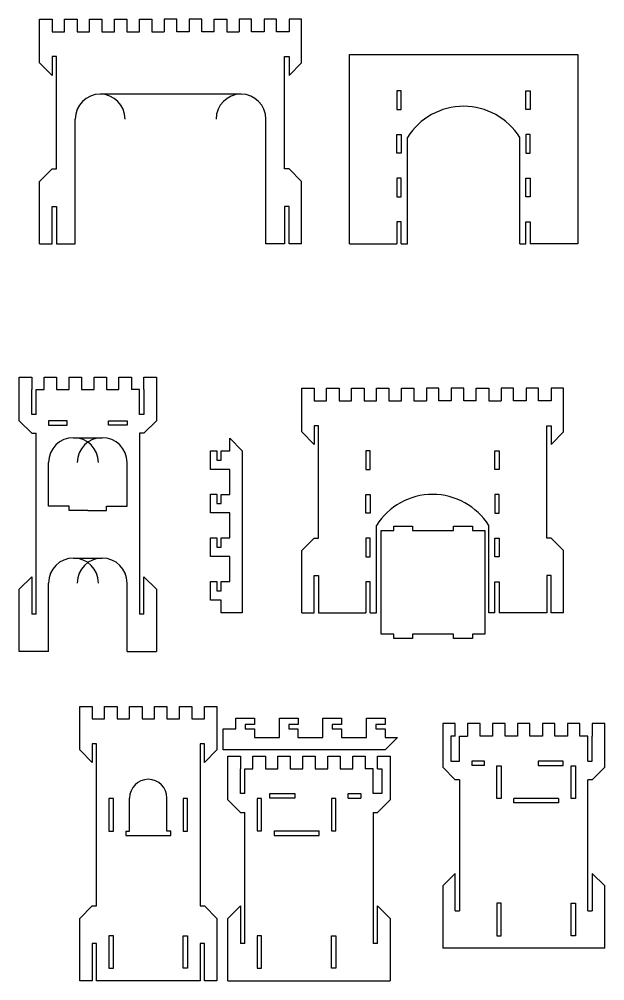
# Model space of a CAD drawing. Header units: millimetres. Extents: x -266 to 900, y -37 to 966.
# Drawn here: x 430 to 900, y -25 to 746 of the extents above; entities that cross this region are included whole.
import ezdxf

# ---------------------------------------------------------------- set-up
doc = ezdxf.new("R2010")
doc.units = ezdxf.units.MM

msp = doc.modelspace()

# ---------------------------------------------------------------- linework, layer by layer
for p, q in [((446.34, 710.98), (446.34, 745.98)), ((446.34, 745.98), (456.34, 745.98)), ((456.34, 745.98), (456.34, 735.98)), ((466.34, 735.98), (466.34, 745.98)), ((466.34, 745.98), (476.34, 745.98)), ((476.34, 745.98), (476.34, 735.98)), ((486.34, 735.98), (486.34, 745.98)), ((486.34, 745.98), (496.34, 745.98)), ((496.34, 745.98), (496.34, 735.98)), ((506.34, 735.98), (506.34, 745.98)), ((506.34, 745.98), (516.34, 745.98)), ((516.34, 745.98), (516.34, 735.98)), ((526.34, 735.98), (526.34, 745.98)), ((526.34, 745.98), (536.34, 745.98)), ((536.34, 745.98), (536.34, 735.98)), ((556.34, 745.98), (546.34, 745.98)), ((546.34, 745.98), (546.34, 735.98)), ((556.34, 735.98), (556.34, 745.98)), ((576.34, 745.98), (566.34, 745.98)), ((566.34, 745.98), (566.34, 735.98)), ((576.34, 735.98), (576.34, 745.98)), ((586.34, 735.98), (586.34, 745.98)), ((586.34, 745.98), (596.34, 745.98)), ((596.34, 745.98), (596.34, 735.98)), ((616.34, 745.98), (606.34, 745.98)), ((606.34, 745.98), (606.34, 735.98)), ((616.34, 735.98), (616.34, 745.98)), ((636.34, 745.98), (626.34, 745.98)), ((626.34, 745.98), (626.34, 735.98)), ((636.34, 735.98), (636.34, 745.98)), ((656.34, 745.98), (646.34, 745.98)), ((646.34, 745.98), (646.34, 735.98)), ((656.34, 710.98), (656.34, 745.98)), ((456.34, 735.98), (466.34, 735.98)), ((476.34, 735.98), (486.34, 735.98)), ((496.34, 735.98), (506.34, 735.98)), ((516.34, 735.98), (526.34, 735.98)), ((536.34, 735.98), (546.34, 735.98)), ((566.34, 735.98), (556.34, 735.98)), ((586.34, 735.98), (576.34, 735.98)), ((596.34, 735.98), (606.34, 735.98)), ((626.34, 735.98), (616.34, 735.98)), ((646.34, 735.98), (636.34, 735.98)), ((694.88, 565.98), (694.88, 717.68)), ((694.88, 717.68), (877.88, 717.68)), ((877.88, 717.68), (877.88, 565.98)), ((456.34, 700.98), (446.34, 710.98)), ((459.84, 715.98), (456.34, 715.98)), ((456.34, 715.98), (456.34, 700.98)), ((459.84, 625.98), (459.84, 715.98)), ((642.84, 625.98), (642.84, 715.98)), ((642.84, 715.98), (646.34, 715.98)), ((646.34, 715.98), (646.34, 700.98)), ((646.34, 700.98), (656.34, 710.98)), ((736.38, 688.68), (732.88, 688.68)), ((732.88, 688.68), (732.88, 673.68)), ((736.38, 673.68), (736.38, 688.68)), ((836.38, 673.68), (836.38, 688.68)), ((836.38, 688.68), (839.88, 688.68)), ((839.88, 688.68), (839.88, 673.68)), ((607.84, 685.98), (494.84, 685.98)), ((732.88, 673.68), (736.38, 673.68)), ((839.88, 673.68), (836.38, 673.68)), ((474.84, 565.98), (474.84, 665.98)), ((627.84, 565.98), (627.84, 665.98)), ((732.88, 638.68), (732.88, 653.68)), ((732.88, 653.68), (736.38, 653.68)), ((736.38, 653.68), (736.38, 638.68)), ((741.38, 565.98), (741.38, 651.18)), ((831.38, 565.98), (831.38, 651.18)), ((839.88, 653.68), (836.38, 653.68)), ((836.38, 653.68), (836.38, 638.68)), ((839.88, 638.68), (839.88, 653.68)), ((736.38, 638.68), (732.88, 638.68)), ((836.38, 638.68), (839.88, 638.68)), ((446.34, 615.98), (456.34, 625.98)), ((456.34, 625.98), (459.84, 625.98)), ((646.34, 625.98), (642.84, 625.98)), ((656.34, 615.98), (646.34, 625.98)), ((736.38, 618.68), (732.88, 618.68)), ((732.88, 618.68), (732.88, 603.68)), ((736.38, 603.68), (736.38, 618.68)), ((836.38, 603.68), (836.38, 618.68)), ((836.38, 618.68), (839.88, 618.68)), ((839.88, 618.68), (839.88, 603.68)), ((446.34, 565.98), (446.34, 615.98)), ((656.34, 565.98), (656.34, 615.98)), ((732.88, 603.68), (736.38, 603.68)), ((839.88, 603.68), (836.38, 603.68)), ((456.34, 565.98), (456.34, 595.98)), ((456.34, 595.98), (459.84, 595.98)), ((459.84, 595.98), (459.84, 565.98)), ((646.34, 595.98), (642.84, 595.98)), ((642.84, 595.98), (642.84, 565.98)), ((646.34, 565.98), (646.34, 595.98)), ((736.38, 583.68), (732.88, 583.68)), ((732.88, 583.68), (732.88, 565.98)), ((736.38, 565.98), (736.38, 583.68)), ((836.38, 565.98), (836.38, 583.68)), ((836.38, 583.68), (839.88, 583.68)), ((839.88, 583.68), (839.88, 565.98)), ((446.34, 565.98), (456.34, 565.98)), ((459.84, 565.98), (474.84, 565.98)), ((642.84, 565.98), (627.84, 565.98)), ((656.34, 565.98), (646.34, 565.98)), ((694.88, 565.98), (732.88, 565.98)), ((736.38, 565.98), (741.38, 565.98)), ((831.38, 565.98), (836.38, 565.98)), ((877.88, 565.98), (839.88, 565.98)), ((429.96, 424.03), (429.96, 459.03)), ((429.96, 459.03), (439.96, 459.03)), ((439.96, 459.03), (439.96, 449.03)), ((449.96, 449.03), (449.96, 459.03)), ((449.96, 459.03), (459.96, 459.03)), ((459.96, 459.03), (459.96, 449.03)), ((469.96, 449.03), (469.96, 459.03)), ((469.96, 459.03), (479.96, 459.03)), ((479.96, 459.03), (479.96, 449.03)), ((489.96, 449.03), (489.96, 459.03)), ((489.96, 459.03), (499.96, 459.03)), ((499.96, 459.03), (499.96, 449.03)), ((509.96, 449.03), (509.96, 459.03)), ((509.96, 459.03), (519.96, 459.03)), ((519.96, 459.03), (519.96, 449.03)), ((529.96, 449.03), (529.96, 459.03)), ((529.96, 459.03), (539.96, 459.03)), ((539.96, 459.03), (539.96, 424.03)), ((439.96, 429.03), (439.96, 449.03)), ((443.46, 429.03), (443.46, 449.03)), ((443.46, 449.03), (449.96, 449.03)), ((459.96, 449.03), (469.96, 449.03)), ((479.96, 449.03), (489.96, 449.03)), ((499.96, 449.03), (509.96, 449.03)), ((526.46, 449.03), (519.96, 449.03)), ((526.46, 429.03), (526.46, 449.03)), ((529.96, 449.03), (529.96, 429.03)), ((656.51, 415.1), (656.51, 450.1)), ((656.51, 450.1), (666.51, 450.1)), ((666.51, 450.1), (666.51, 440.1)), ((676.51, 440.1), (676.51, 450.1)), ((676.51, 450.1), (686.51, 450.1)), ((686.51, 450.1), (686.51, 440.1)), ((696.51, 440.1), (696.51, 450.1)), ((696.51, 450.1), (706.51, 450.1)), ((706.51, 450.1), (706.51, 440.1)), ((716.51, 440.1), (716.51, 450.1)), ((716.51, 450.1), (726.51, 450.1)), ((726.51, 450.1), (726.51, 440.1)), ((736.51, 440.1), (736.51, 450.1)), ((736.51, 450.1), (746.51, 450.1)), ((746.51, 450.1), (746.51, 440.1)), ((766.51, 450.1), (756.51, 450.1)), ((756.51, 450.1), (756.51, 440.1)), ((766.51, 440.1), (766.51, 450.1)), ((786.51, 450.1), (776.51, 450.1)), ((776.51, 450.1), (776.51, 440.1)), ((786.51, 440.1), (786.51, 450.1)), ((796.51, 440.1), (796.51, 450.1)), ((796.51, 450.1), (806.51, 450.1)), ((806.51, 450.1), (806.51, 440.1)), ((826.51, 450.1), (816.51, 450.1)), ((816.51, 450.1), (816.51, 440.1)), ((826.51, 440.1), (826.51, 450.1)), ((846.51, 450.1), (836.51, 450.1)), ((836.51, 450.1), (836.51, 440.1)), ((846.51, 440.1), (846.51, 450.1)), ((866.51, 450.1), (856.51, 450.1)), ((856.51, 450.1), (856.51, 440.1)), ((866.51, 415.1), (866.51, 450.1)), ((666.51, 440.1), (676.51, 440.1)), ((686.51, 440.1), (696.51, 440.1)), ((706.51, 440.1), (716.51, 440.1)), ((726.51, 440.1), (736.51, 440.1)), ((746.51, 440.1), (756.51, 440.1)), ((776.51, 440.1), (766.51, 440.1)), ((796.51, 440.1), (786.51, 440.1)), ((806.51, 440.1), (816.51, 440.1)), ((836.51, 440.1), (826.51, 440.1)), ((856.51, 440.1), (846.51, 440.1)), ((429.96, 424.03), (439.96, 414.03)), ((443.46, 429.03), (439.96, 429.03)), ((453.46, 424.03), (453.46, 420.53)), ((468.46, 424.03), (453.46, 424.03)), ((468.46, 420.53), (468.46, 424.03)), ((501.46, 420.53), (501.46, 424.03)), ((501.46, 424.03), (516.46, 424.03)), ((516.46, 424.03), (516.46, 420.53)), ((529.96, 429.03), (526.46, 429.03)), ((539.96, 424.03), (529.96, 414.03)), ((453.46, 420.53), (468.46, 420.53)), ((516.46, 420.53), (501.46, 420.53)), ((670.01, 420.1), (666.51, 420.1)), ((666.51, 420.1), (666.51, 405.1)), ((670.01, 330.1), (670.01, 420.1)), ((853.01, 330.1), (853.01, 420.1)), ((853.01, 420.1), (856.51, 420.1)), ((856.51, 420.1), (856.51, 405.1)), ((439.96, 414.03), (443.46, 414.03)), ((443.46, 269.03), (443.46, 414.03)), ((473.46, 410.53), (496.46, 410.53)), ((529.96, 414.03), (526.46, 414.03)), ((526.46, 414.03), (526.46, 269.03)), ((598.88, 400.03), (598.88, 410.03)), ((608.88, 400.03), (598.88, 410.03)), ((666.51, 405.1), (656.51, 415.1)), ((856.51, 405.1), (866.51, 415.1)), ((583.38, 385.1), (583.38, 400.1)), ((583.38, 400.1), (588.38, 400.1)), ((588.38, 400.1), (588.38, 392.6)), ((591.88, 392.6), (591.88, 400.03)), ((591.88, 400.03), (598.88, 400.03)), ((608.88, 400.03), (608.88, 270.1)), ((711.51, 400.1), (708.01, 400.1)), ((708.01, 400.1), (708.01, 385.1)), ((711.51, 385.1), (711.51, 400.1)), ((811.51, 385.1), (811.51, 400.1)), ((811.51, 400.1), (815.01, 400.1)), ((815.01, 400.1), (815.01, 385.1)), ((453.46, 355.53), (453.46, 390.53)), ((516.46, 355.53), (516.46, 390.53)), ((588.38, 392.6), (591.88, 392.6)), ((598.88, 385.1), (583.38, 385.1)), ((598.88, 365.1), (598.88, 385.1)), ((708.01, 385.1), (711.51, 385.1)), ((815.01, 385.1), (811.51, 385.1)), ((583.38, 350.17), (583.38, 365.17)), ((583.38, 365.17), (588.38, 365.17)), ((588.38, 365.17), (588.38, 357.67)), ((591.88, 357.67), (591.88, 365.1)), ((591.88, 365.1), (598.88, 365.1)), ((708.01, 350.1), (708.01, 365.1)), ((708.01, 365.1), (711.51, 365.1)), ((711.51, 365.1), (711.51, 350.1)), ((815.01, 365.1), (811.51, 365.1)), ((811.51, 365.1), (811.51, 350.1)), ((815.01, 350.1), (815.01, 365.1)), ((469.96, 355.53), (453.46, 355.53)), ((469.96, 352.03), (469.96, 355.53)), ((499.96, 352.03), (499.96, 355.53)), ((499.96, 355.53), (516.46, 355.53)), ((588.38, 357.67), (591.88, 357.67)), ((484.96, 352.03), (469.96, 352.03)), ((484.96, 352.03), (499.96, 352.03)), ((598.88, 350.17), (583.38, 350.17)), ((598.88, 330.17), (598.88, 350.17)), ((711.51, 350.1), (708.01, 350.1)), ((811.51, 350.1), (815.01, 350.1)), ((716.51, 270.1), (716.51, 340.1)), ((730.38, 336.12), (730.38, 339.62)), ((730.38, 339.62), (745.38, 339.62)), ((745.38, 339.62), (745.38, 336.12)), ((778.38, 336.12), (778.38, 339.62)), ((778.38, 339.62), (793.38, 339.62)), ((793.38, 339.62), (793.38, 336.12)), ((806.51, 270.1), (806.51, 340.1)), ((720.38, 253.12), (720.38, 336.12)), ((720.38, 336.12), (730.38, 336.12)), ((745.38, 336.12), (778.38, 336.12)), ((793.38, 336.12), (803.38, 336.12)), ((803.38, 336.12), (803.38, 253.12)), ((583.38, 315.23), (583.38, 330.23)), ((583.38, 330.23), (588.38, 330.23)), ((588.38, 330.23), (588.38, 322.73)), ((591.88, 322.73), (591.88, 330.17)), ((591.88, 330.17), (598.88, 330.17)), ((656.51, 320.1), (666.51, 330.1)), ((666.51, 330.1), (670.01, 330.1)), ((711.51, 330.1), (708.01, 330.1)), ((708.01, 330.1), (708.01, 315.1)), ((711.51, 315.1), (711.51, 330.1)), ((811.51, 315.1), (811.51, 330.1)), ((811.51, 330.1), (815.01, 330.1)), ((815.01, 330.1), (815.01, 315.1)), ((856.51, 330.1), (853.01, 330.1)), ((866.51, 320.1), (856.51, 330.1)), ((588.38, 322.73), (591.88, 322.73)), ((656.51, 270.1), (656.51, 320.1)), ((866.51, 270.1), (866.51, 320.1)), ((473.46, 314.03), (496.46, 314.03)), ((598.88, 315.23), (583.38, 315.23)), ((598.88, 295.23), (598.88, 315.23)), ((708.01, 315.1), (711.51, 315.1)), ((815.01, 315.1), (811.51, 315.1)), ((439.96, 299.03), (429.96, 289.03)), ((439.96, 299.03), (439.96, 269.03)), ((453.46, 239.03), (453.46, 294.03)), ((516.46, 239.03), (516.46, 294.03)), ((529.96, 269.03), (529.96, 299.03)), ((529.96, 299.03), (539.96, 289.03)), ((583.38, 280.3), (583.38, 295.3)), ((583.38, 295.3), (588.38, 295.3)), ((588.38, 295.3), (588.38, 287.8)), ((591.88, 287.8), (591.88, 295.23)), ((591.88, 295.23), (598.88, 295.23)), ((666.51, 270.1), (666.51, 300.1)), ((666.51, 300.1), (670.01, 300.1)), ((670.01, 300.1), (670.01, 270.1)), ((711.51, 295.1), (708.01, 295.1)), ((708.01, 295.1), (708.01, 270.1)), ((711.51, 270.1), (711.51, 295.1)), ((811.51, 270.1), (811.51, 295.1)), ((811.51, 295.1), (815.01, 295.1)), ((815.01, 295.1), (815.01, 270.1)), ((856.51, 300.1), (853.01, 300.1)), ((853.01, 300.1), (853.01, 270.1)), ((856.51, 270.1), (856.51, 300.1)), ((429.96, 239.03), (429.96, 289.03)), ((539.96, 289.03), (539.96, 239.03)), ((588.38, 287.8), (591.88, 287.8)), ((591.88, 280.3), (583.38, 280.3)), ((591.88, 270.1), (591.88, 280.3)), ((608.88, 270.1), (591.88, 270.1)), ((656.51, 270.1), (666.51, 270.1)), ((670.01, 270.1), (708.01, 270.1)), ((711.51, 270.1), (716.51, 270.1)), ((811.51, 270.1), (806.51, 270.1)), ((853.01, 270.1), (815.01, 270.1)), ((866.51, 270.1), (856.51, 270.1)), ((443.46, 269.03), (439.96, 269.03)), ((529.96, 269.03), (526.46, 269.03)), ((730.38, 253.12), (720.38, 253.12)), ((730.38, 249.62), (730.38, 253.12)), ((745.38, 249.62), (730.38, 249.62)), ((778.38, 253.12), (745.38, 253.12)), ((745.38, 253.12), (745.38, 249.62)), ((778.38, 249.62), (778.38, 253.12)), ((793.38, 249.62), (778.38, 249.62)), ((803.38, 253.12), (793.38, 253.12)), ((793.38, 253.12), (793.38, 249.62)), ((453.46, 239.03), (429.96, 239.03)), ((516.46, 239.03), (539.96, 239.03)), ((478.45, 160.16), (478.45, 195.16)), ((478.45, 195.16), (488.45, 195.16)), ((488.45, 195.16), (488.45, 185.16)), ((498.45, 185.16), (498.45, 195.16)), ((498.45, 195.16), (508.45, 195.16)), ((508.45, 195.16), (508.45, 185.16)), ((518.45, 185.16), (518.45, 195.16)), ((518.45, 195.16), (528.45, 195.16)), ((528.45, 195.16), (528.45, 185.16)), ((538.45, 185.16), (538.45, 195.16)), ((538.45, 195.16), (548.45, 195.16)), ((548.45, 195.16), (548.45, 185.16)), ((558.45, 185.16), (558.45, 195.16)), ((558.45, 195.16), (568.45, 195.16)), ((568.45, 195.16), (568.45, 185.16)), ((578.45, 185.16), (578.45, 195.16)), ((578.45, 195.16), (588.45, 195.16)), ((588.45, 195.16), (588.45, 160.16)), ((488.45, 185.16), (498.45, 185.16)), ((508.45, 185.16), (518.45, 185.16)), ((528.45, 185.16), (538.45, 185.16)), ((548.45, 185.16), (558.45, 185.16)), ((568.45, 185.16), (578.45, 185.16)), ((603.65, 177.16), (603.65, 185.66)), ((603.65, 185.66), (618.65, 185.66)), ((618.65, 185.66), (618.65, 180.66)), ((638.58, 170.16), (638.58, 185.66)), ((638.58, 185.66), (653.58, 185.66)), ((653.58, 185.66), (653.58, 180.66)), ((673.52, 170.16), (673.52, 185.66)), ((673.52, 185.66), (688.52, 185.66)), ((688.52, 185.66), (688.52, 180.66)), ((708.45, 170.16), (708.45, 185.66)), ((708.45, 185.66), (723.45, 185.66)), ((723.45, 185.66), (723.45, 180.66)), ((618.65, 180.66), (611.15, 180.66)), ((611.15, 180.66), (611.15, 177.16)), ((653.58, 180.66), (646.08, 180.66)), ((646.08, 180.66), (646.08, 177.16)), ((688.52, 180.66), (681.02, 180.66)), ((681.02, 180.66), (681.02, 177.16)), ((723.45, 180.66), (715.95, 180.66)), ((715.95, 180.66), (715.95, 177.16)), ((779.6, 181.28), (769.6, 181.28)), ((769.6, 181.28), (769.6, 146.28)), ((779.6, 171.28), (779.6, 181.28)), ((799.6, 181.28), (789.6, 181.28)), ((789.6, 181.28), (789.6, 171.28)), ((799.6, 171.28), (799.6, 181.28)), ((819.6, 181.28), (809.6, 181.28)), ((809.6, 181.28), (809.6, 171.28)), ((819.6, 171.28), (819.6, 181.28)), ((839.6, 181.28), (829.6, 181.28)), ((829.6, 181.28), (829.6, 171.28)), ((839.6, 171.28), (839.6, 181.28)), ((859.6, 181.28), (849.6, 181.28)), ((849.6, 181.28), (849.6, 171.28)), ((859.6, 171.28), (859.6, 181.28)), ((879.6, 181.28), (869.6, 181.28)), ((869.6, 181.28), (869.6, 171.28)), ((879.6, 171.28), (879.6, 181.28)), ((899.6, 181.28), (889.6, 181.28)), ((889.6, 181.28), (889.6, 171.28)), ((899.6, 146.28), (899.6, 181.28)), ((593.45, 160.16), (593.45, 177.16)), ((593.45, 177.16), (603.65, 177.16)), ((611.15, 177.16), (618.58, 177.16)), ((618.58, 177.16), (618.58, 170.16)), ((618.58, 170.16), (638.58, 170.16)), ((646.08, 177.16), (653.52, 177.16)), ((653.52, 177.16), (653.52, 170.16)), ((653.52, 170.16), (673.52, 170.16)), ((681.02, 177.16), (688.45, 177.16)), ((688.45, 177.16), (688.45, 170.16)), ((688.45, 170.16), (708.45, 170.16)), ((715.95, 177.16), (723.38, 177.16)), ((723.38, 177.16), (723.38, 170.16)), ((723.38, 170.16), (733.38, 170.16)), ((723.38, 160.16), (733.38, 170.16)), ((779.6, 171.28), (776.1, 171.28)), ((776.1, 171.28), (776.1, 151.28)), ((783.1, 151.28), (783.1, 171.28)), ((783.1, 171.28), (789.6, 171.28)), ((809.6, 171.28), (799.6, 171.28)), ((829.6, 171.28), (819.6, 171.28)), ((849.6, 171.28), (839.6, 171.28)), ((869.6, 171.28), (859.6, 171.28)), ((886.1, 171.28), (879.6, 171.28)), ((886.1, 151.28), (886.1, 171.28)), ((889.6, 151.28), (889.6, 171.28)), ((491.95, 165.16), (488.45, 165.16)), ((488.45, 165.16), (488.45, 150.16)), ((491.95, 35.16), (491.95, 165.16)), ((578.45, 165.16), (574.95, 165.16)), ((574.95, 165.16), (574.95, 35.16)), ((578.45, 150.16), (578.45, 165.16)), ((478.45, 160.16), (488.45, 150.16)), ((588.45, 160.16), (578.45, 150.16)), ((723.38, 160.16), (593.45, 160.16)), ((597.4, 120.16), (597.4, 155.16)), ((597.4, 155.16), (607.4, 155.16)), ((607.4, 155.16), (607.4, 145.16)), ((617.4, 145.16), (617.4, 155.16)), ((617.4, 155.16), (627.4, 155.16)), ((627.4, 155.16), (627.4, 145.16)), ((637.4, 145.16), (637.4, 155.16)), ((637.4, 155.16), (647.4, 155.16)), ((647.4, 155.16), (647.4, 145.16)), ((657.4, 145.16), (657.4, 155.16)), ((657.4, 155.16), (667.4, 155.16)), ((667.4, 155.16), (667.4, 145.16)), ((677.4, 145.16), (677.4, 155.16)), ((677.4, 155.16), (687.4, 155.16)), ((687.4, 155.16), (687.4, 145.16)), ((697.4, 145.16), (697.4, 155.16)), ((697.4, 155.16), (707.4, 155.16)), ((707.4, 155.16), (707.4, 145.16)), ((717.4, 145.16), (717.4, 155.16)), ((717.4, 155.16), (727.4, 155.16)), ((727.4, 155.16), (727.4, 120.16)), ((776.1, 151.28), (779.6, 151.28)), ((779.6, 151.28), (783.1, 151.28)), ((803.1, 151.28), (793.1, 151.28)), ((793.1, 151.28), (793.1, 147.78)), ((803.1, 147.78), (793.1, 147.78)), ((803.1, 147.78), (803.1, 151.28)), ((813.1, 121.34), (813.1, 147.34)), ((813.1, 147.34), (816.6, 147.34)), ((816.6, 147.34), (816.6, 121.34)), ((866.1, 151.28), (846.1, 151.28)), ((846.1, 151.28), (846.1, 147.78)), ((846.1, 147.78), (866.1, 147.78)), ((866.1, 147.78), (866.1, 151.28)), ((872.6, 121.34), (872.6, 147.34)), ((872.6, 147.34), (876.1, 147.34)), ((876.1, 147.34), (876.1, 121.34)), ((886.1, 151.28), (889.6, 151.28)), ((607.4, 125.16), (607.4, 145.16)), ((610.9, 125.16), (610.9, 145.16)), ((610.9, 145.16), (617.4, 145.16)), ((627.4, 145.16), (637.4, 145.16)), ((647.4, 145.16), (657.4, 145.16)), ((667.4, 145.16), (677.4, 145.16)), ((687.4, 145.16), (697.4, 145.16)), ((713.9, 145.16), (707.4, 145.16)), ((713.9, 125.16), (713.9, 145.16)), ((717.4, 145.16), (720.9, 145.16)), ((720.9, 145.16), (720.9, 125.16)), ((769.6, 146.28), (779.6, 136.28)), ((899.6, 146.28), (889.6, 136.28)), ((783.1, 136.28), (779.6, 136.28)), ((783.1, 136.28), (783.1, 31.28)), ((886.1, 31.28), (886.1, 136.28)), ((889.6, 136.28), (886.1, 136.28)), ((610.9, 125.16), (607.4, 125.16)), ((630.9, 125.16), (650.9, 125.16)), ((630.9, 121.66), (630.9, 125.16)), ((650.9, 125.16), (650.9, 121.66)), ((693.9, 121.66), (693.9, 125.16)), ((693.9, 125.16), (703.9, 125.16)), ((703.9, 125.16), (703.9, 121.66)), ((717.4, 125.16), (713.9, 125.16)), ((720.9, 125.16), (717.4, 125.16)), ((505.45, 121.16), (501.95, 121.16)), ((501.95, 121.16), (501.95, 95.16)), ((505.45, 95.16), (505.45, 121.16)), ((518.45, 95.16), (518.45, 121.66)), ((548.45, 95.16), (548.45, 121.66)), ((564.95, 121.16), (561.45, 121.16)), ((561.45, 121.16), (561.45, 95.16)), ((564.95, 95.16), (564.95, 121.16)), ((597.4, 120.16), (607.4, 110.16)), ((624.4, 121.22), (620.9, 121.22)), ((620.9, 121.22), (620.9, 95.22)), ((624.4, 95.22), (624.4, 121.22)), ((650.9, 121.66), (630.9, 121.66)), ((683.9, 121.22), (680.4, 121.22)), ((680.4, 121.22), (680.4, 95.22)), ((683.9, 95.22), (683.9, 121.22)), ((693.9, 121.66), (703.9, 121.66)), ((727.4, 120.16), (717.4, 110.16)), ((816.6, 121.34), (813.1, 121.34)), ((826.6, 117.84), (826.6, 121.34)), ((862.6, 121.34), (826.6, 121.34)), ((862.6, 117.84), (826.6, 117.84)), ((862.6, 121.34), (862.6, 117.84)), ((876.1, 121.34), (872.6, 121.34)), ((607.4, 110.16), (610.9, 110.16)), ((610.9, 5.16), (610.9, 110.16)), ((713.9, 110.16), (713.9, 5.16)), ((713.9, 110.16), (717.4, 110.16)), ((501.95, 95.16), (505.45, 95.16)), ((515.45, 95.16), (515.45, 91.66)), ((515.45, 95.16), (518.45, 95.16)), ((551.45, 95.16), (548.45, 95.16)), ((551.45, 91.66), (551.45, 95.16)), ((561.45, 95.16), (564.95, 95.16)), ((620.9, 95.22), (624.4, 95.22)), ((634.4, 95.22), (634.4, 91.72)), ((634.4, 95.22), (670.4, 95.22)), ((670.4, 91.72), (670.4, 95.22)), ((680.4, 95.22), (683.9, 95.22)), ((515.45, 91.66), (551.45, 91.66)), ((634.4, 91.72), (670.4, 91.72)), ((779.6, 61.28), (769.6, 51.28)), ((779.6, 31.28), (779.6, 61.28)), ((889.6, 61.28), (899.6, 51.28)), ((889.6, 61.28), (889.6, 31.28)), ((769.6, 51.28), (769.6, 1.28)), ((899.6, 1.28), (899.6, 51.28)), ((488.45, 35.16), (478.45, 25.16)), ((488.45, 35.16), (491.95, 35.16)), ((574.95, 35.16), (578.45, 35.16)), ((578.45, 35.16), (588.45, 25.16)), ((607.4, 35.16), (597.4, 25.16)), ((607.4, 35.16), (607.4, 5.16)), ((717.4, 5.16), (717.4, 35.16)), ((717.4, 35.16), (727.4, 25.16)), ((779.6, 31.28), (783.1, 31.28)), ((816.6, 37.28), (813.1, 37.28)), ((813.1, 37.28), (813.1, 31.28)), ((813.1, 31.28), (813.1, 11.28)), ((816.6, 11.28), (816.6, 37.28)), ((872.6, 11.28), (872.6, 37.28)), ((872.6, 37.28), (876.1, 37.28)), ((876.1, 37.28), (876.1, 31.28)), ((876.1, 31.28), (876.1, 11.28)), ((886.1, 31.28), (889.6, 31.28)), ((478.45, -24.84), (478.45, 25.16)), ((588.45, 25.16), (588.45, -24.84)), ((597.4, -24.84), (597.4, 25.16)), ((727.4, 25.16), (727.4, -24.84)), ((505.45, 11.16), (501.95, 11.16)), ((501.95, 11.16), (501.95, 5.16)), ((505.45, -14.84), (505.45, 11.16)), ((561.45, -14.84), (561.45, 11.16)), ((561.45, 11.16), (564.95, 11.16)), ((564.95, 11.16), (564.95, 5.16)), ((624.4, 11.16), (620.9, 11.16)), ((620.9, 11.16), (620.9, 5.16)), ((624.4, -14.84), (624.4, 11.16)), ((680.4, -14.84), (680.4, 11.16)), ((680.4, 11.16), (683.9, 11.16)), ((683.9, 11.16), (683.9, 5.16)), ((813.1, 11.28), (816.6, 11.28)), ((876.1, 11.28), (872.6, 11.28)), ((491.95, 5.16), (488.45, 5.16)), ((488.45, 5.16), (488.45, -24.84)), ((491.95, -24.84), (491.95, 5.16)), ((501.95, 5.16), (501.95, -14.84)), ((564.95, 5.16), (564.95, -14.84)), ((578.45, 5.16), (574.95, 5.16)), ((574.95, 5.16), (574.95, -24.84)), ((578.45, -24.84), (578.45, 5.16)), ((610.9, 5.16), (607.4, 5.16)), ((620.9, 5.16), (620.9, -14.84)), ((683.9, 5.16), (683.9, -14.84)), ((717.4, 5.16), (713.9, 5.16)), ((899.6, 1.28), (769.6, 1.28)), ((501.95, -14.84), (505.45, -14.84)), ((564.95, -14.84), (561.45, -14.84)), ((620.9, -14.84), (624.4, -14.84)), ((683.9, -14.84), (680.4, -14.84)), ((488.45, -24.84), (478.45, -24.84)), ((574.95, -24.84), (491.95, -24.84)), ((588.45, -24.84), (578.45, -24.84)), ((597.4, -24.84), (727.4, -24.84))]:
    msp.add_line(p, q)
for centre, radius, start, end in [((494.84, 665.98), 20, 0, 180), ((607.84, 665.98), 20, 0, 180), ((786.38, 623.18), 53, 31.89079, 148.10921), ((473.46, 390.53), 20, 0, 180), ((496.46, 390.53), 20, 0, 180), ((761.51, 312.1), 53, 31.89079, 148.10921), ((473.46, 294.03), 20, 0, 180), ((496.46, 294.03), 20, 0, 180), ((533.45, 121.66), 15, 0, 180)]:
    msp.add_arc(centre, radius, start, end)

doc.saveas('drawing.dxf')
